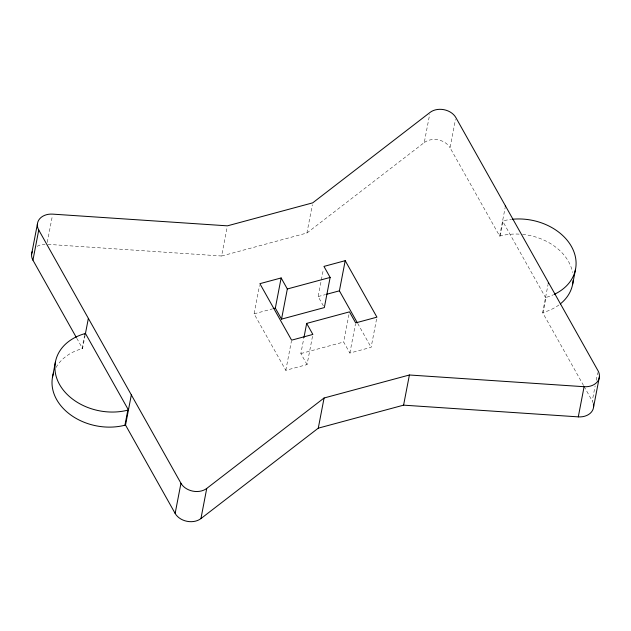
<?xml version="1.0" encoding="UTF-8"?>
<svg xmlns="http://www.w3.org/2000/svg" width="631" height="631" viewBox="0 0 631 631"><rect width="100%" height="100%" fill="white"/><g stroke="black" fill="none" stroke-linecap="round" stroke-linejoin="round"><path stroke-width="0.47" stroke-dasharray="3.15 2.37" d="M47.262 242.407L52.349 216.015M56.001 367.534A52.436 39.816 10.9 0 1 81.975 348.706L84.515 335.511M81.975 348.706L82.558 348.541L85.461 333.46M47.885 244.355L221.599 256.005L227.231 226.781M312.503 336.323L307.052 364.592L285.796 370.326L254.08 313.836L259.522 285.559M221.599 256.005L306.918 233.005L312.361 204.728M285.796 370.326L291.427 341.111M307.052 364.592L300.861 353.565L303.763 338.484M323.38 305.893L318.142 296.562L323.403 269.232M376.565 319.049L371.123 347.326L349.866 353.052L343.666 342.026L348.927 314.688M349.866 353.052L355.49 323.837M306.918 233.005L424.261 142.567L429.703 114.29M519.124 234.109A52.436 39.816 10.9 0 0 500.257 235.947L499.665 236.097L450.045 147.741L455.495 119.464M499.665 236.097L505.108 207.828M500.257 235.947L503.159 220.866A52.436 39.816 10.9 0 1 511.181 219.383M583.58 385.541L542.636 312.621L548.079 284.344M542.636 312.621L543.212 312.455L546.123 297.375A52.436 39.816 10.9 0 0 553.49 294.716M593.179 403.114A15.728 11.942 10.9 0 0 592.249 400.977L595.151 385.904M596.24 380.248L597.691 372.708M546.123 297.375L545.539 297.54L502.568 221.024L503.159 220.866M254.08 313.836L272.56 308.851M318.142 296.562L325.533 294.567M300.861 353.565L343.666 342.026M584.061 386.393L592.249 400.977M357.659 323.356L371.123 347.326M76.777 338.248L82.558 348.541M37.095 246.342A15.728 11.942 10.9 0 1 45.03 244.252M424.261 142.567A15.728 11.942 10.9 0 1 450.045 147.741M558.916 304.978A52.436 39.816 10.9 0 1 543.212 312.455M522.571 234.369A52.436 39.816 10.9 0 1 572.617 272.521"/><path stroke-width="0.95" d="M31.589 254.269L37.395 224.108M76.296 337.388L32.938 260.177L38.751 230.023A15.728 11.942 10.9 0 1 52.712 214.13L227.412 225.843L312.724 202.843L430.066 112.405A15.728 11.942 10.9 0 1 455.858 117.579L598.062 370.823A15.728 11.942 10.9 0 1 584.101 386.708L578.288 416.87L403.588 405.157L318.276 428.157L200.934 518.595A15.728 11.942 10.9 0 1 175.142 513.421L125.53 425.057L131.335 394.896M52.578 376.731L55.489 361.65M84.696 334.564L85.461 333.46L88.364 318.379M53.635 372.803A52.436 39.816 10.9 0 0 70.349 414.677A52.436 39.816 10.9 0 0 124.938 425.207L127.841 410.134L128.432 409.976L85.461 333.46M175.142 513.421L180.955 483.259L38.751 230.023M200.934 518.595L206.739 488.433L324.082 397.995L409.401 374.995L584.101 386.708M275.337 308.102L281.142 277.948L259.885 283.674L291.609 340.164L312.866 334.438L306.674 323.411L349.471 311.864L355.671 322.898L376.928 317.164L345.204 260.674L323.948 266.408L330.139 277.435L324.334 307.589L281.529 319.136L275.337 308.102L273.483 308.598M281.529 319.136L287.334 288.974L281.142 277.948M303.945 337.546L306.674 323.411M357.178 322.504L339.399 290.836L345.204 260.674M318.276 428.157L324.082 397.995M403.588 405.157L409.401 374.995M505.289 206.889L505.47 205.943M548.26 283.406L548.442 282.459M572.609 284.431L575.511 269.35M593.605 406.892L599.411 376.731M287.334 288.974L330.139 277.435M326.456 294.322L339.399 290.836M124.938 425.207L125.53 425.057M593.385 403.864A15.728 11.942 10.9 0 1 578.288 416.87M206.739 488.433A15.728 11.942 10.9 0 1 180.955 483.259M32.938 260.177A15.728 11.942 10.9 0 1 32.347 251.367M573.129 280.44A52.436 39.816 10.9 0 1 560.312 303.905M512.12 219.28A52.436 39.816 10.9 0 1 571.449 246.5A52.436 39.816 10.9 0 1 554.27 294.354M127.841 410.134A52.436 39.816 10.9 0 1 59.551 384.5A52.436 39.816 10.9 0 1 84.877 333.625"/></g></svg>
